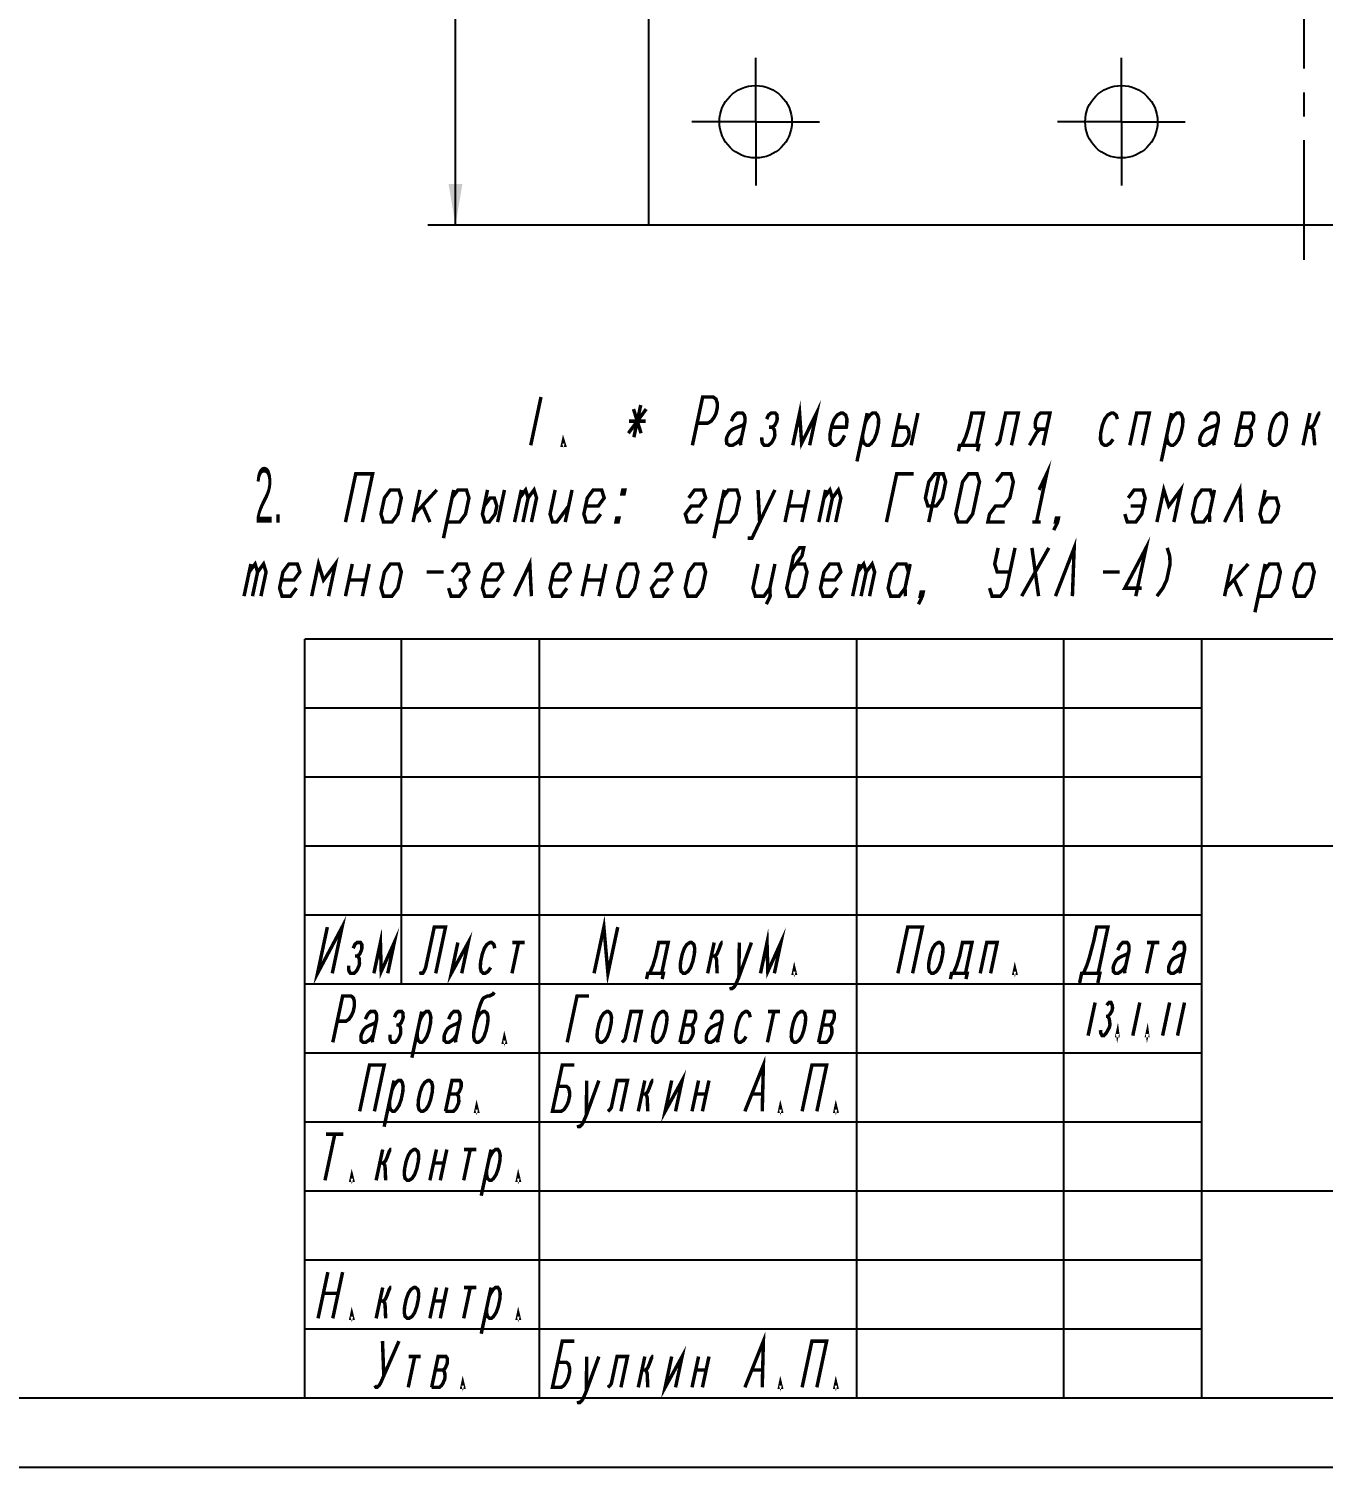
# Model space of a CAD drawing. Header units: millimetres. Extents: x 0 to 420, y 0 to 297.
# Drawn here: x 210 to 303.8, y 0 to 104.2 of the extents above; entities that cross this region are included whole.
import ezdxf

# ---------------------------------------------------------------- set-up
doc = ezdxf.new("R2010")
doc.units = ezdxf.units.MM
doc.header["$LTSCALE"] = 23.1
doc.linetypes.add('CENTER', pattern=[0.6, 0.375, -0.075, 0.075, -0.075])
doc.layers.get('0').update_dxf_attribs({"linetype": 'CONTINUOUS'})
doc.layers.add('ALL_AXIS', color=7, linetype='CONTINUOUS')
doc.layers.add('ALL_DIMENSIONS', color=7, linetype='CONTINUOUS')
doc.styles.get("Standard").update_dxf_attribs({"font": 'txt', "width": 0.7})
doc.dimstyles.new('DIMSTYLE_2', dxfattribs={"dimtxt": 3.5, "dimasz": 3, "dimexe": 0.18, "dimexo": 0.0625, "dimgap": 0.09, "dimtad": 1, "dimdec": 5, "dimlfac": 2, "dimdsep": 46, "dimtxsty": 'STANDARD', "dimblk": '_FILLED', "dimblk1": '_FILLED', "dimblk2": '_FILLED', "dimcen": 0.09, "dimadec": 0, "dimazin": 0, "dimtp": 0.5, "dimtm": 0.5, "dimtfac": 1, "dimtdec": 5, "dimtofl": 0, "dimtmove": 0, "dimatfit": 3, "dimldrblk": '_FILLED', "dimfxl": 1, "dimtolj": 1, "dimarcsym": 0})

# ---------------------------------------------------------------- blocks, each defined once
blk = doc.blocks.new('_FILLED')
at = {"color": 0, "linetype": 'ByBlock'}
blk.add_solid([(0, 0), (-1, 0.167), (-1, -0.167)], dxfattribs=at)
blk = doc.blocks.new('*D4')
at = {"layer": 'ALL_DIMENSIONS', "color": 2, "linetype": 'Continuous'}
for p, q in [((254.92, 244.99), (238.92, 244.99)), ((240.92, 244.99), (240.92, 167.49)), ((240.92, 89.99), (240.92, 167.49)), ((254.92, 89.99), (238.92, 89.99))]:
    blk.add_line(p, q, dxfattribs=at)
at = {"layer": 'ALL_DIMENSIONS', "color": 2, "linetype": 'Continuous', "xscale": 3, "yscale": 3, "zscale": 3}
for p, rotation in [((240.92, 244.99), 90), ((240.92, 89.99), 270)]:
    blk.add_blockref('_FILLED', p, dxfattribs=dict(at, rotation=rotation))

msp = doc.modelspace()

# ---------------------------------------------------------------- linework, layer by layer
at = {"color": 7, "linetype": 'Continuous'}
for p, q in [((254.9230231, 89.9925631), (254.9230231, 131.2425631)), ((349.9230231, 89.9925631), (254.9230231, 89.9925631)), ((415, 60), (230, 60)), ((230, 5), (230, 60)), ((237, 35), (237, 60)), ((247, 5), (247, 60)), ((270, 5), (270, 60)), ((285, 5), (285, 60)), ((295, 5), (295, 60)), ((295, 55), (230, 55)), ((295, 50), (230, 50)), ((415, 45), (230, 45)), ((295, 40), (230, 40)), ((295, 35), (230, 35)), ((295, 30), (230, 30)), ((295, 25), (230, 25)), ((415, 20), (230, 20)), ((295, 15), (230, 15)), ((295, 10), (230, 10)), ((415, 5), (20, 5)), ((415, 5), (230, 5)), ((0, 0), (420, 0))]:
    msp.add_line(p, q, dxfattribs=at)
at = {"color": 2, "linetype": 'Continuous', "const_width": 0.25}
for points in [[(247.1172693, 77.5482495), (246.3733228, 74.0482516)], [(258.4283789, 75.6524176), (259.1939868, 75.6524176), (259.4546667, 75.7982538), (259.6697937, 76.0899197), (259.8083496, 76.3815857), (259.9013525, 76.8190878), (259.886792, 77.1107538), (259.7956604, 77.4024197), (259.5969653, 77.5482495), (258.8313318, 77.5482495), (258.0873853, 74.0482516)], [(265.3608398, 74.0482516), (265.8567957, 76.3815857), (266.0043237, 74.1940878), (267.0818042, 76.3815857), (266.5858228, 74.0482516)], [(253.4499536, 74.9232495), (254.7406641, 76.6732516)], [(253.8219141, 76.6732516), (254.3687036, 74.9232495)], [(254.3432739, 76.9649176), (253.8473181, 74.6315836)], [(260.9093628, 75.7982538), (261.0479187, 76.0899197), (261.1554822, 76.2357495), (261.3396167, 76.3815857), (261.7224207, 76.3815857), (261.8445447, 76.2357495), (261.8901233, 76.0899197), (261.9046838, 75.7982538), (261.5636902, 74.1940878), (261.6092688, 74.0482516)], [(263.4669177, 75.9440836), (263.6054736, 76.2357495), (263.7896082, 76.3815857), (264.0958667, 76.3815857), (264.2179907, 76.2357495), (264.2325513, 75.9440836), (264.2015588, 75.7982538), (264.0630029, 75.5065878), (263.8788684, 75.3607516), (263.6491809, 75.3607516)], [(269.1142566, 74.7774197), (268.9757007, 74.4857538), (268.7605737, 74.1940878), (268.4998938, 74.0482516), (268.3467773, 74.0482516), (268.1480823, 74.1940878), (268.0569507, 74.4857538), (268.0733826, 74.9232495), (268.1973779, 75.5065878), (268.3669263, 75.9440836), (268.5820532, 76.2357495), (268.8427332, 76.3815857), (268.9958496, 76.3815857), (269.1945447, 76.2357495), (269.2856763, 75.9440836), (269.2692444, 75.5065878), (269.238252, 75.3607516), (268.1663599, 75.3607516)], [(270.7568042, 76.3815857), (270.0128577, 72.8815878)], [(270.6018164, 75.6524176), (270.7403723, 75.9440836), (270.9554736, 76.2357495), (271.1396082, 76.3815857), (271.3692957, 76.3815857), (271.4914197, 76.2357495), (271.5825513, 75.9440836), (271.5661194, 75.5065878), (271.442124, 74.9232495), (271.2725757, 74.4857538), (271.0574487, 74.1940878), (270.8733398, 74.0482516), (270.7201978, 74.0482516), (270.5215027, 74.1940878), (270.4303967, 74.4857538), (270.4158105, 74.7774197)], [(273.1302246, 76.3815857), (272.6342688, 74.0482516), (273.3233313, 74.0482516), (273.5074402, 74.1940878), (273.6150037, 74.3399176), (273.7535596, 74.6315836), (273.7845776, 74.7774197), (273.7699915, 75.0690857), (273.7244385, 75.2149155), (273.6023145, 75.3607516), (272.913252, 75.3607516)], [(274.4318042, 76.3815857), (273.9358228, 74.0482516)], [(277.6108228, 74.0482516), (277.8879346, 74.6315836), (278.1194934, 75.3607516), (278.3364917, 76.3815857), (279.1786707, 76.3815857), (278.6827148, 74.0482516)], [(280.0608398, 74.0482516), (280.2449487, 74.1940878), (280.3525122, 74.3399176), (280.3835046, 74.4857538), (280.7864832, 76.3815857), (281.7052332, 76.3815857), (281.2092773, 74.0482516)], [(283.5061523, 74.0482516), (284.0021082, 76.3815857), (283.3130457, 76.3815857), (283.1289111, 76.2357495), (282.9903552, 75.9440836), (282.9283704, 75.6524176), (282.9429309, 75.3607516), (283.0650549, 75.2149155), (283.7541174, 75.2149155)], [(288.8856848, 75.9440836), (288.7945532, 76.2357495), (288.5958582, 76.3815857), (288.4427417, 76.3815857), (288.1820361, 76.2357495), (287.9669348, 75.9440836), (287.7973608, 75.5065878), (287.6733911, 74.9232495), (287.6569592, 74.4857538), (287.7480652, 74.1940878), (287.9467603, 74.0482516), (288.0999023, 74.0482516), (288.3605823, 74.1940878), (288.5757092, 74.4857538)], [(289.7842603, 74.0482516), (290.2802417, 76.3815857), (291.1989917, 76.3815857), (290.7030103, 74.0482516)], [(292.8068042, 76.3815857), (292.0628577, 72.8815878)], [(292.6518164, 75.6524176), (292.7903723, 75.9440836), (293.0054736, 76.2357495), (293.1896082, 76.3815857), (293.4192957, 76.3815857), (293.5414197, 76.2357495), (293.6325513, 75.9440836), (293.6161194, 75.5065878), (293.492124, 74.9232495), (293.3225757, 74.4857538), (293.1074487, 74.1940878), (292.9233398, 74.0482516), (292.7701978, 74.0482516), (292.5715027, 74.1940878), (292.4803967, 74.4857538), (292.4658105, 74.7774197)], [(295.2093713, 75.7982538), (295.3479272, 76.0899197), (295.4554907, 76.2357495), (295.6395996, 76.3815857), (296.0224292, 76.3815857), (296.1445532, 76.2357495), (296.1901062, 76.0899197), (296.2046667, 75.7982538), (295.8636987, 74.1940878), (295.9092773, 74.0482516)], [(297.4405188, 74.0482516), (297.9364746, 76.3815857), (298.6255371, 76.3815857), (298.7476611, 76.2357495), (298.7622473, 75.9440836), (298.7312292, 75.7982538), (298.5926733, 75.5065878), (298.4085645, 75.3607516), (297.719502, 75.3607516)], [(300.0473694, 75.5065878), (300.2169177, 75.9440836), (300.4320447, 76.2357495), (300.6927246, 76.3815857), (300.8458667, 76.3815857), (301.0445361, 76.2357495), (301.1356677, 75.9440836), (301.1192358, 75.5065878), (300.9952661, 74.9232495), (300.8256921, 74.4857538), (300.6105652, 74.1940878), (300.3498853, 74.0482516), (300.1967688, 74.0482516), (299.9980737, 74.1940878), (299.9069421, 74.4857538), (299.923374, 74.9232495), (300.0473694, 75.5065878)], [(302.8364832, 76.3815857), (302.3405273, 74.0482516)], [(302.6194849, 75.3607516), (302.9257434, 75.3607516), (303.1098779, 75.5065878), (303.2484338, 75.7982538), (303.4179822, 76.2357495), (303.5255457, 76.3815857), (303.6021167, 76.3815857)], [(253.4827917, 75.7982538), (254.7078003, 75.7982538)], [(261.8736914, 75.6524176), (261.7661279, 75.5065878), (261.3523059, 75.3607516), (261.0150549, 75.2149155), (260.830946, 75.0690857), (260.7233826, 74.9232495), (260.5848267, 74.6315836), (260.5538342, 74.4857538), (260.5683948, 74.1940878), (260.7670898, 74.0482516), (260.9967773, 74.0482516), (261.2574573, 74.1940878), (261.4415662, 74.3399176), (261.6566931, 74.6315836)], [(263.1113892, 74.6315836), (263.1259497, 74.3399176), (263.1715027, 74.1940878), (263.2936523, 74.0482516), (263.5998853, 74.0482516), (263.7840198, 74.1940878), (263.8915833, 74.3399176), (264.0301392, 74.6315836), (264.0611316, 74.7774197), (264.046571, 75.0690857), (264.0009924, 75.2149155), (263.8788684, 75.3607516)], [(282.5108313, 74.0482516), (283.0030701, 74.9232495), (283.1106335, 75.0690857), (283.2947424, 75.2149155)], [(296.1736743, 75.6524176), (296.0661108, 75.5065878), (295.6523145, 75.3607516), (295.3150635, 75.2149155), (295.130929, 75.0690857), (295.0233911, 74.9232495), (294.8848096, 74.6315836), (294.8538171, 74.4857538), (294.8683777, 74.1940878), (295.0670728, 74.0482516), (295.2967603, 74.0482516), (295.5574402, 74.1940878), (295.7415747, 74.3399176), (295.9567017, 74.6315836)], [(297.4405188, 74.0482516), (298.1295813, 74.0482516), (298.3136902, 74.1940878), (298.4212537, 74.3399176), (298.5598096, 74.6315836), (298.5908276, 74.7774197), (298.5762415, 75.0690857), (298.5306885, 75.2149155), (298.4085645, 75.3607516)], [(302.9257434, 75.3607516), (303.0478674, 75.2149155), (303.093446, 75.0690857), (303.1827063, 74.0482516)], [(248.8233398, 74.0482516), (248.6701978, 74.0482516), (248.7322083, 74.3399176), (248.8233398, 74.0482516)], [(277.3647034, 73.6107495), (277.4577063, 74.0482516), (278.8358313, 74.0482516), (278.7428284, 73.6107495)], [(283.2099542, 70.8167962), (283.764165, 71.9834729), (283.0202313, 68.4834622)], [(232.9483435, 68.4834622), (233.6923156, 71.9834729), (234.9173242, 71.9834729), (234.173352, 68.4834622)], [(272.1483477, 68.4834622), (272.8923199, 71.9834729), (274.11729, 71.9834729)], [(275.6485699, 71.9834729), (275.2183288, 71.4001346), (274.9703509, 70.2334579), (275.1525756, 69.6501388), (275.7650799, 69.6501388), (276.195321, 70.2334579), (276.4432989, 71.4001346), (276.2610742, 71.9834729), (275.6485699, 71.9834729)], [(275.9548028, 71.9834729), (275.2108691, 68.4834622)], [(277.3546148, 68.4834622), (277.1723516, 69.0668005), (277.6683074, 71.4001346), (278.0985485, 71.9834729), (278.7110528, 71.9834729), (278.893316, 71.4001346), (278.3973602, 69.0668005), (277.9671191, 68.4834622), (277.3546148, 68.4834622)], [(280.1183245, 71.4001346), (280.5485656, 71.9834729), (281.1610699, 71.9834729), (281.3433331, 71.4001346), (281.0953167, 70.2334579), (280.6650756, 69.6501388), (280.0526098, 69.6501388), (279.6223687, 69.0668005), (279.4983605, 68.4834622), (280.7233691, 68.4834622)], [(235.5223687, 69.0668005), (235.7045935, 68.4834622), (236.3170977, 68.4834622), (236.7473388, 69.0668005), (236.9953167, 70.2334579), (236.813092, 70.8167962), (236.2005877, 70.8167962), (235.7703466, 70.2334579), (235.5223687, 69.0668005)], [(238.3443334, 70.8167962), (237.8483776, 68.4834622)], [(237.9723474, 69.0668005), (239.569342, 70.8167962)], [(240.0503784, 67.3168048), (240.7943121, 70.8167962)], [(240.2983563, 68.4834622), (241.2170935, 68.4834622), (241.6473345, 69.0668005), (241.8953509, 70.2334579), (241.7130877, 70.8167962), (241.1005834, 70.8167962), (240.6703424, 70.2334579)], [(243.2443292, 70.8167962), (242.8723431, 69.0668005), (243.0546063, 68.4834622), (243.3608776, 68.4834622), (243.7911187, 69.0668005), (243.9150885, 69.6501388), (243.7328253, 70.2334579), (243.4265924, 70.2334579), (242.9963513, 69.6501388)], [(244.4693377, 70.8167962), (243.9733435, 68.4834622)], [(245.198352, 68.4834622), (245.6943078, 70.8167962)], [(245.5703381, 70.2334579), (246.0005792, 70.8167962), (246.1828424, 70.2334579), (245.8108563, 68.4834622)], [(246.1828424, 70.2334579), (246.6130834, 70.8167962), (246.7953466, 70.2334579), (246.4233605, 68.4834622)], [(248.1443249, 70.8167962), (247.7723388, 69.0668005), (247.954602, 68.4834622), (248.2608734, 68.4834622), (249.1213555, 69.6501388)], [(249.3693334, 70.8167962), (248.8733776, 68.4834622)], [(250.3463256, 69.6501388), (251.2651013, 69.6501388), (251.6953424, 70.2334579), (251.5130792, 70.8167962), (250.9005749, 70.8167962), (250.4703338, 70.2334579), (250.2223559, 69.0668005), (250.4046191, 68.4834622), (251.0171234, 68.4834622), (251.4473645, 69.0668005)], [(253.1354522, 70.5251367), (252.9823358, 70.5251367), (253.0443206, 70.8167962), (253.1974371, 70.8167962), (253.1354522, 70.5251367)], [(257.8203466, 70.2334579), (258.2505877, 70.8167962), (258.863092, 70.8167962), (259.0453167, 70.2334579), (258.6150756, 69.6501388), (258.0026098, 69.6501388), (257.5723687, 69.0668005), (257.7545935, 68.4834622), (258.3670977, 68.4834622), (258.7973388, 69.0668005)], [(259.6503613, 67.3168048), (260.3943334, 70.8167962)], [(259.8983776, 68.4834622), (260.8171148, 68.4834622), (261.2473559, 69.0668005), (261.4953338, 70.2334579), (261.3130706, 70.8167962), (260.7005664, 70.8167962), (260.2703253, 70.2334579)], [(262.1003784, 67.3168048), (262.4066113, 67.3168048), (264.0693206, 70.8167962)], [(262.8443121, 70.8167962), (262.9608605, 68.4834622)], [(264.7983734, 68.4834622), (265.2943292, 70.8167962)], [(266.5193377, 70.8167962), (266.0233435, 68.4834622)], [(267.248352, 68.4834622), (267.7443078, 70.8167962)], [(267.6203381, 70.2334579), (268.0505792, 70.8167962), (268.2328424, 70.2334579), (267.8608563, 68.4834622)], [(268.2328424, 70.2334579), (268.6630834, 70.8167962), (268.8453466, 70.2334579), (268.4733605, 68.4834622)], [(289.4223602, 69.0668005), (289.6046234, 68.4834622), (290.2171276, 68.4834622), (290.6473687, 69.0668005), (290.8953466, 70.2334579), (290.7130834, 70.8167962), (290.1005792, 70.8167962), (289.6703381, 70.2334579)], [(291.7483691, 68.4834622), (292.2443249, 70.8167962), (292.6088513, 69.6501388), (293.4693334, 70.8167962), (292.9733776, 68.4834622)], [(295.7953424, 70.2334579), (295.6130792, 70.8167962), (295.0005749, 70.8167962), (294.5703338, 70.2334579), (294.3223559, 69.0668005), (294.5046191, 68.4834622), (295.1171234, 68.4834622), (295.5473645, 69.0668005)], [(295.9193121, 70.8167962), (295.5473645, 69.0668005), (295.5764727, 68.4834622)], [(296.6483648, 68.4834622), (297.7568249, 70.8167962), (297.8733734, 68.4834622)], [(299.5943377, 70.8167962), (299.2223516, 69.0668005), (299.4046148, 68.4834622), (300.0171191, 68.4834622), (300.4473602, 69.0668005), (300.5713299, 69.6501388), (300.3890667, 70.2334579), (299.7766009, 70.2334579), (299.3463598, 69.6501388)], [(238.5557049, 69.6501388), (239.0733477, 68.4834622)], [(252.7014813, 68.4834622), (252.5483648, 68.4834622), (252.6103497, 68.775141), (252.7634661, 68.775141), (252.7014813, 68.4834622)], [(265.0463513, 69.6501388), (266.2713598, 69.6501388)], [(284.5514727, 68.4834622), (284.3983563, 68.4834622), (284.4603411, 68.775141), (284.613496, 68.775141), (284.5514727, 68.4834622), (284.2743865, 67.9001239)], [(289.8526013, 69.6501388), (290.7713385, 69.6501388)], [(282.7139984, 68.4834622), (283.3265026, 68.4834622)], [(265.170321, 64.8661725), (266.0308032, 66.0328491), (266.1548114, 66.6161874), (265.84854, 66.6161874), (265.4182989, 66.0328491), (264.9223431, 63.699515), (265.1046063, 63.1161767), (265.7171105, 63.1161767), (266.1473516, 63.699515), (266.3953295, 64.8661725), (266.2130664, 65.4495108), (265.6005621, 65.4495108)], [(279.6223687, 63.699515), (279.8045935, 63.1161767), (280.4170977, 63.1161767), (280.8473388, 63.699515), (281.4673028, 66.6161874)], [(280.2422943, 66.6161874), (279.9943164, 65.4495108), (280.1765795, 64.8661725), (281.0953167, 64.8661725)], [(281.9483776, 63.1161767), (283.9173199, 66.6161874)], [(282.6923114, 66.6161874), (283.1733477, 63.1161767)], [(284.3983563, 63.1161767), (285.7547943, 66.6161874), (285.6233648, 63.1161767)], [(290.2171276, 63.1161767), (290.9610614, 66.6161874), (289.4223602, 63.699515), (290.6473687, 63.699515)], [(292.4923028, 66.6161874), (292.674566, 66.0328491), (292.7037127, 65.4495108), (292.4557348, 64.2828534), (292.1786102, 63.699515), (291.7483691, 63.1161767)], [(225.9703167, 64.8661725), (226.4005578, 65.4495108), (226.582821, 64.8661725), (226.2108734, 63.1161767)], [(226.582821, 64.8661725), (227.0130621, 65.4495108), (227.1953253, 64.8661725), (226.8233776, 63.1161767)], [(230.4983648, 63.1161767), (230.9943206, 65.4495108), (231.358847, 64.2828534), (232.2193292, 65.4495108), (231.7233734, 63.1161767)], [(245.198352, 63.1161767), (246.3068121, 65.4495108), (246.4233605, 63.1161767)], [(270.0703167, 64.8661725), (270.5005578, 65.4495108), (270.682821, 64.8661725), (270.3108734, 63.1161767)], [(270.682821, 64.8661725), (271.1130621, 65.4495108), (271.2953253, 64.8661725), (270.9233776, 63.1161767)], [(225.5983691, 63.1161767), (226.0943249, 65.4495108)], [(228.2963256, 64.2828534), (229.2151013, 64.2828534), (229.6453424, 64.8661725), (229.4630792, 65.4495108), (228.8505749, 65.4495108), (228.4203338, 64.8661725), (228.1723559, 63.699515), (228.3546191, 63.1161767), (228.9671234, 63.1161767), (229.3973645, 63.699515)], [(232.9483435, 63.1161767), (233.4443377, 65.4495108)], [(234.6693078, 65.4495108), (234.173352, 63.1161767)], [(235.5223687, 63.699515), (235.7045935, 63.1161767), (236.3170977, 63.1161767), (236.7473388, 63.699515), (236.9953167, 64.8661725), (236.813092, 65.4495108), (236.2005877, 65.4495108), (235.7703466, 64.8661725), (235.5223687, 63.699515)], [(238.8328295, 64.8661725), (240.0578381, 64.8661725)], [(240.4223645, 63.699515), (240.6046276, 63.1161767), (241.2170935, 63.1161767), (241.6473345, 63.699515), (241.4651098, 64.2828534), (241.8953509, 64.8661725), (241.7130877, 65.4495108), (241.1005834, 65.4495108), (240.6703424, 64.8661725)], [(242.9963513, 64.2828534), (243.9150885, 64.2828534), (244.3453295, 64.8661725), (244.1630664, 65.4495108), (243.5505621, 65.4495108), (243.120321, 64.8661725), (242.8723431, 63.699515), (243.0546063, 63.1161767), (243.6671105, 63.1161767), (244.0973516, 63.699515)], [(247.896347, 64.2828534), (248.8150842, 64.2828534), (249.2453253, 64.8661725), (249.0630621, 65.4495108), (248.4505578, 65.4495108), (248.0203167, 64.8661725), (247.7723388, 63.699515), (247.954602, 63.1161767), (248.5671063, 63.1161767), (248.9973474, 63.699515)], [(250.0983477, 63.1161767), (250.594342, 65.4495108)], [(251.8193121, 65.4495108), (251.3233563, 63.1161767)], [(252.6723345, 63.699515), (252.8545977, 63.1161767), (253.467102, 63.1161767), (253.8973431, 63.699515), (254.145321, 64.8661725), (253.9630578, 65.4495108), (253.350592, 65.4495108), (252.9203509, 64.8661725), (252.6723345, 63.699515)], [(255.3703295, 64.8661725), (255.8005706, 65.4495108), (256.4130749, 65.4495108), (256.5953381, 64.8661725), (256.165097, 64.2828534), (255.5525927, 64.2828534), (255.1223516, 63.699515), (255.3046148, 63.1161767), (255.9171191, 63.1161767), (256.3473602, 63.699515)], [(257.5723687, 63.699515), (257.7545935, 63.1161767), (258.3670977, 63.1161767), (258.7973388, 63.699515), (259.0453167, 64.8661725), (258.863092, 65.4495108), (258.2505877, 65.4495108), (257.8203466, 64.8661725), (257.5723687, 63.699515)], [(262.8443121, 65.4495108), (262.4723645, 63.699515), (262.6546276, 63.1161767), (263.2670935, 63.1161767), (263.6973345, 63.699515), (263.7264813, 63.1161767), (263.4493566, 62.5328384)], [(264.0693206, 65.4495108), (263.6973345, 63.699515)], [(267.4963299, 64.2828534), (268.4151055, 64.2828534), (268.8453466, 64.8661725), (268.6630834, 65.4495108), (268.0505792, 65.4495108), (267.6203381, 64.8661725), (267.3723602, 63.699515), (267.5546234, 63.1161767), (268.1671276, 63.1161767), (268.5973687, 63.699515)], [(269.6983691, 63.1161767), (270.1943249, 65.4495108)], [(273.7453424, 64.8661725), (273.5630792, 65.4495108), (272.9505749, 65.4495108), (272.5203338, 64.8661725), (272.2723559, 63.699515), (272.4546191, 63.1161767), (273.0671234, 63.1161767), (273.4973645, 63.699515)], [(273.8693121, 65.4495108), (273.4973645, 63.699515), (273.5264727, 63.1161767)], [(287.8328253, 64.8661725), (289.0578338, 64.8661725)], [(297.1443206, 65.4495108), (296.6483648, 63.1161767)], [(296.7723345, 63.699515), (298.3693292, 65.4495108)], [(298.8503655, 61.9495193), (299.5943377, 65.4495108)], [(299.0983435, 63.1161767), (300.0171191, 63.1161767), (300.4473602, 63.699515), (300.6953381, 64.8661725), (300.5130749, 65.4495108), (299.9005706, 65.4495108), (299.4703295, 64.8661725)], [(301.6723687, 63.699515), (301.8545935, 63.1161767), (302.4670977, 63.1161767), (302.8973388, 63.699515), (303.1453167, 64.8661725), (302.963092, 65.4495108), (302.3505877, 65.4495108), (301.9203466, 64.8661725), (301.6723687, 63.699515)], [(233.1963598, 64.2828534), (234.4213299, 64.2828534)], [(241.1588385, 64.2828534), (241.4651098, 64.2828534)], [(250.3463256, 64.2828534), (251.5713342, 64.2828534)], [(297.3557305, 64.2828534), (297.8733734, 63.1161767)], [(274.7514813, 63.1161767), (274.5983648, 63.1161767), (274.6603497, 63.4078363), (274.8134661, 63.4078363), (274.7514813, 63.1161767), (274.4743566, 62.5328384)], [(231.6367419, 39.1375781), (230.9246851, 35.7875821), (232.7045581, 39.1375781), (231.9925012, 35.7875821)], [(250.9625098, 35.7875821), (251.6745667, 39.1375781), (251.9674951, 35.7875821), (252.679552, 39.1375781)], [(235.0075085, 35.7875821), (235.4822131, 38.0209149), (235.5396606, 35.9271634), (236.4871985, 38.0209149), (236.0124939, 35.7875821)], [(238.3865552, 35.9271634), (238.4196753, 35.7875821), (238.5453113, 35.7875821), (238.6378015, 35.9271634), (238.7599512, 36.2063324), (239.3830042, 39.1375781), (240.199574, 39.1375781), (239.4874915, 35.7875821)], [(241.092843, 38.0209149), (240.6181128, 35.7875821), (241.846582, 38.0209149), (241.3718774, 35.7875821)], [(263.0224878, 35.7875821), (263.497218, 38.0209149), (263.5546655, 35.9271634), (264.5022034, 38.0209149), (264.0274988, 35.7875821)], [(272.9774927, 35.7875821), (273.6895752, 39.1375781), (274.7573657, 39.1375781), (274.0453088, 35.7875821)], [(286.4196973, 35.7875821), (286.6639966, 36.3459137), (286.8454907, 36.9042453), (287.1753076, 38.1604962), (287.3830005, 39.1375781), (288.1995703, 39.1375781), (287.4874878, 35.7875821)], [(233.5088232, 37.6021646), (233.6309729, 37.8813272), (233.7862683, 38.0209149), (234.0375146, 38.0209149), (234.1334656, 37.8813272), (234.1369519, 37.6021646), (234.1072925, 37.4625769), (233.9851428, 37.1834143), (233.8298474, 37.0438266), (233.6414062, 37.0438266)], [(243.7675745, 37.6021646), (243.701283, 37.8813272), (243.5425269, 38.0209149), (243.4168909, 38.0209149), (243.1987903, 37.8813272), (243.0138354, 37.6021646), (242.8620007, 37.1834143), (242.7433374, 36.6250827), (242.7171387, 36.2063324), (242.7834302, 35.9271634), (242.9421863, 35.7875821), (243.0678223, 35.7875821), (243.2859229, 35.9271634), (243.4708777, 36.2063324)], [(245.489718, 38.0209149), (245.0149878, 35.7875821)], [(245.0500305, 38.0209149), (245.9294055, 38.0209149)], [(254.9825024, 35.7875821), (255.1046521, 36.0667447), (255.2268018, 36.3459137), (255.4379553, 37.0438266), (255.6456482, 38.0209149), (256.336582, 38.0209149), (255.8618774, 35.7875821)], [(257.3520007, 37.1834143), (257.5038354, 37.6021646), (257.6887903, 37.8813272), (257.9068909, 38.0209149), (258.0325269, 38.0209149), (258.191283, 37.8813272), (258.2575745, 37.6021646), (258.2313757, 37.1834143), (258.1127124, 36.6250827), (257.9608777, 36.2063324), (257.7759229, 35.9271634), (257.5578223, 35.7875821), (257.4321863, 35.7875821), (257.2734302, 35.9271634), (257.2071387, 36.2063324), (257.2333374, 36.6250827), (257.3520007, 37.1834143)], [(259.6656409, 38.0209149), (259.1909363, 35.7875821)], [(259.4579736, 37.0438266), (259.583584, 37.0438266), (259.70922, 37.0438266), (259.8645154, 37.1834143), (259.986665, 37.4625769), (260.1384741, 37.8813272), (260.2309644, 38.0209149), (260.2937695, 38.0209149)], [(260.8676294, 34.8104938), (260.9007751, 34.6709125), (260.9635803, 34.6709125), (261.1188757, 34.8104938), (261.211366, 34.9500815), (261.4556653, 35.5084131), (262.3665967, 38.0209149)], [(261.4872217, 38.0209149), (261.4556653, 35.5084131)], [(275.3470166, 37.1834143), (275.4988257, 37.6021646), (275.6837805, 37.8813272), (275.9019067, 38.0209149), (276.0275171, 38.0209149), (276.1862988, 37.8813272), (276.2525647, 37.6021646), (276.2263916, 37.1834143), (276.1077026, 36.6250827), (275.9558936, 36.2063324), (275.7709131, 35.9271634), (275.5528125, 35.7875821), (275.4271765, 35.7875821), (275.2684204, 35.9271634), (275.2021289, 36.2063324), (275.2283276, 36.6250827), (275.3470166, 37.1834143)], [(276.997511, 35.7875821), (277.1196606, 36.0667447), (277.2418103, 36.3459137), (277.4529639, 37.0438266), (277.6606567, 38.0209149), (278.3515906, 38.0209149), (277.876886, 35.7875821)], [(278.9446765, 35.7875821), (279.4194067, 38.0209149), (280.1731458, 38.0209149), (279.6984412, 35.7875821)], [(288.9113452, 37.4625769), (289.0334949, 37.7417459), (289.1259851, 37.8813272), (289.2812805, 38.0209149), (289.595332, 38.0209149), (289.691283, 37.8813272), (289.7244287, 37.7417459), (289.727915, 37.4625769), (289.4015332, 35.9271634), (289.434679, 35.7875821)], [(291.479718, 38.0209149), (291.0049878, 35.7875821)], [(291.0400305, 38.0209149), (291.9194055, 38.0209149)], [(292.9313379, 37.4625769), (293.0534875, 37.7417459), (293.1459778, 37.8813272), (293.3012732, 38.0209149), (293.6153247, 38.0209149), (293.7113013, 37.8813272), (293.7444214, 37.7417459), (293.7479077, 37.4625769), (293.4215515, 35.9271634), (293.4546973, 35.7875821)], [(233.1789807, 36.3459137), (233.182467, 36.0667447), (233.2156128, 35.9271634), (233.3115637, 35.7875821), (233.5628101, 35.7875821), (233.7181055, 35.9271634), (233.8105957, 36.0667447), (233.9327454, 36.3459137), (233.9624048, 36.485495), (233.9589441, 36.764664), (233.9257983, 36.9042453), (233.8298474, 37.0438266)], [(259.70922, 37.0438266), (259.8051709, 36.9042453), (259.8383167, 36.764664), (259.8818701, 35.7875821)], [(265.5350024, 35.7875821), (265.4093665, 35.7875821), (265.4687109, 36.0667447), (265.5350024, 35.7875821)], [(281.5199963, 35.7875821), (281.394386, 35.7875821), (281.4537048, 36.0667447), (281.5199963, 35.7875821)], [(289.69823, 37.3229956), (289.6057654, 37.1834143), (289.2620288, 37.0438266), (288.9810974, 36.9042453), (288.825802, 36.764664), (288.7333374, 36.6250827), (288.6111877, 36.3459137), (288.5815027, 36.2063324), (288.584989, 35.9271634), (288.7437451, 35.7875821), (288.9321863, 35.7875821), (289.1502869, 35.9271634), (289.3055823, 36.0667447), (289.4905627, 36.3459137)], [(293.7182483, 37.3229956), (293.6257581, 37.1834143), (293.2820215, 37.0438266), (293.0011157, 36.9042453), (292.8458203, 36.764664), (292.7533301, 36.6250827), (292.6311804, 36.3459137), (292.6014954, 36.2063324), (292.6049817, 35.9271634), (292.7637378, 35.7875821), (292.952179, 35.7875821), (293.1703052, 35.9271634), (293.3256006, 36.0667447), (293.5105554, 36.3459137)], [(254.7678625, 35.3688318), (254.8568665, 35.7875821), (255.9874878, 35.7875821), (255.8984839, 35.3688318)], [(276.7828711, 35.3688318), (276.871875, 35.7875821), (278.0024963, 35.7875821), (277.9134924, 35.3688318)], [(286.1457129, 35.0896628), (286.2940613, 35.7875821), (287.6131238, 35.7875821), (287.4647754, 35.0896628)], [(242.3770166, 32.1834109), (242.5288257, 32.6021613), (242.7137805, 32.8813303), (242.9319067, 33.0209116), (243.0575171, 33.0209116), (243.2162988, 32.8813303), (243.2825647, 32.6021613), (243.2563916, 32.1834109), (243.1377026, 31.6250793), (242.9858936, 31.206329), (242.8009131, 30.92716), (242.5828125, 30.7875787), (242.4571765, 30.7875787), (242.2984204, 30.92716), (242.2321289, 31.206329), (242.2583276, 31.6250793), (242.3770166, 32.1834109), (242.5550244, 33.0209116), (242.7365186, 33.5792432), (242.8586682, 33.8584122), (242.9511328, 33.9979935), (243.2320642, 34.1375812), (243.3577002, 34.1375812), (243.638606, 34.2771625), (243.7310962, 34.4167438)], [(232.3566687, 32.3229987), (232.9847974, 32.3229987), (233.2028979, 32.46258), (233.3878784, 32.741749), (233.5100281, 33.0209116), (233.599032, 33.4396619), (233.5955457, 33.7188309), (233.5292798, 33.9979935), (233.370498, 34.1375812), (232.7423694, 34.1375812), (232.0303125, 30.7875787)], [(249.0153186, 30.7875787), (249.7273755, 34.1375812), (250.6067505, 34.1375812)], [(287.2701306, 33.6731882), (286.7599988, 31.2731909)], [(288.1051318, 33.4731921), (288.282627, 33.6731882), (288.4176453, 33.6731882), (288.5101355, 33.4731921), (288.5351038, 33.2731897), (288.4926013, 33.0731937), (288.3826025, 32.8731912), (288.2050818, 32.6731888), (288.297572, 32.4731927), (288.3225659, 32.2731903), (288.3475342, 32.0731943), (288.3050317, 31.8731918), (288.195033, 31.6731894), (288.0850085, 31.4731934), (287.9074878, 31.2731909), (287.7724951, 31.2731909), (287.6800049, 31.4731934), (287.655011, 31.6731894)], [(290.5101343, 33.6731882), (290.0000024, 31.2731909)], [(292.6701453, 33.6731882), (292.1599878, 31.2731909)], [(293.7501379, 33.6731882), (293.2400061, 31.2731909)], [(235.1832349, 32.3229987), (235.0907446, 32.1834109), (234.7470337, 32.0438297), (234.4661023, 31.9042484), (234.3108069, 31.7646606), (234.2183167, 31.6250793), (234.096167, 31.3459103), (234.0665076, 31.206329), (234.0699939, 30.92716), (234.22875, 30.7875787), (234.4171912, 30.7875787), (234.6352917, 30.92716), (234.7905872, 31.0667477), (234.975542, 31.3459103)], [(234.3963501, 32.46258), (234.5184998, 32.741749), (234.61099, 32.8813303), (234.7662598, 33.0209116), (235.0803369, 33.0209116), (235.1762878, 32.8813303), (235.2094336, 32.741749), (235.2129199, 32.46258), (234.8865381, 30.92716), (234.9196838, 30.7875787)], [(236.4988367, 32.6021613), (236.6209863, 32.8813303), (236.7762817, 33.0209116), (237.0275281, 33.0209116), (237.123479, 32.8813303), (237.1269397, 32.6021613), (237.0972803, 32.46258), (236.9751306, 32.1834109), (236.8198352, 32.0438297), (236.631394, 32.0438297)], [(238.4722009, 33.0209116), (237.760144, 29.6709155)], [(238.3238525, 32.3229987), (238.4460022, 32.6021613), (238.6309827, 32.8813303), (238.7862781, 33.0209116), (238.9747192, 33.0209116), (239.0706702, 32.8813303), (239.1369617, 32.6021613), (239.1107629, 32.1834109), (238.992074, 31.6250793), (238.8402649, 31.206329), (238.6552844, 30.92716), (238.499989, 30.7875787), (238.3743787, 30.7875787), (238.2155969, 30.92716), (238.1493311, 31.206329), (238.1458447, 31.485498)], [(241.2132495, 32.3229987), (241.1207593, 32.1834109), (240.7770227, 32.0438297), (240.4961169, 31.9042484), (240.3408215, 31.7646606), (240.2483313, 31.6250793), (240.1261816, 31.3459103), (240.0964966, 31.206329), (240.0999829, 30.92716), (240.258739, 30.7875787), (240.4471802, 30.7875787), (240.6653064, 30.92716), (240.8205762, 31.0667477), (241.0055566, 31.3459103)], [(240.4263391, 32.46258), (240.5484888, 32.741749), (240.640979, 32.8813303), (240.7962744, 33.0209116), (241.1103259, 33.0209116), (241.2063025, 32.8813303), (241.2394226, 32.741749), (241.2429089, 32.46258), (240.9165527, 30.92716), (240.9496985, 30.7875787)], [(251.3220117, 32.1834109), (251.4738208, 32.6021613), (251.6588013, 32.8813303), (251.8769019, 33.0209116), (252.0025122, 33.0209116), (252.1612939, 32.8813303), (252.2275854, 32.6021613), (252.2013867, 32.1834109), (252.0826978, 31.6250793), (251.9308887, 31.206329), (251.7459082, 30.92716), (251.5278076, 30.7875787), (251.4021973, 30.7875787), (251.2434155, 30.92716), (251.177124, 31.206329), (251.2033228, 31.6250793), (251.3220117, 32.1834109)], [(252.9725061, 30.7875787), (253.1278015, 30.92716), (253.2202661, 31.0667477), (253.2499512, 31.206329), (253.6356519, 33.0209116), (254.3893909, 33.0209116), (253.9146863, 30.7875787)], [(255.3420044, 32.1834109), (255.4938391, 32.6021613), (255.6787939, 32.8813303), (255.8968945, 33.0209116), (256.0225305, 33.0209116), (256.1812866, 32.8813303), (256.2475781, 32.6021613), (256.2213794, 32.1834109), (256.1027161, 31.6250793), (255.9508813, 31.206329), (255.7659265, 30.92716), (255.5478003, 30.7875787), (255.4221899, 30.7875787), (255.2634082, 30.92716), (255.1971423, 31.206329), (255.2233411, 31.6250793), (255.3420044, 32.1834109)], [(257.1809399, 30.7875787), (257.6556445, 33.0209116), (258.220968, 33.0209116), (258.3169189, 32.8813303), (258.3203796, 32.6021613), (258.2907202, 32.46258), (258.1685706, 32.1834109), (258.0132751, 32.0438297), (257.4479517, 32.0438297)], [(260.2082263, 32.3229987), (260.1157617, 32.1834109), (259.7720251, 32.0438297), (259.4910938, 31.9042484), (259.3357983, 31.7646606), (259.2433337, 31.6250793), (259.1211841, 31.3459103), (259.091499, 31.206329), (259.0949854, 30.92716), (259.2537415, 30.7875787), (259.4421826, 30.7875787), (259.6602832, 30.92716), (259.8155786, 31.0667477), (260.0005591, 31.3459103)], [(259.4213416, 32.46258), (259.5434912, 32.741749), (259.6359814, 32.8813303), (259.7912769, 33.0209116), (260.1053284, 33.0209116), (260.2012793, 32.8813303), (260.234425, 32.741749), (260.2379114, 32.46258), (259.9115552, 30.92716), (259.9446753, 30.7875787)], [(262.2775671, 32.6021613), (262.2113013, 32.8813303), (262.0525195, 33.0209116), (261.9269092, 33.0209116), (261.708783, 32.8813303), (261.5238281, 32.6021613), (261.3719934, 32.1834109), (261.2533301, 31.6250793), (261.2271313, 31.206329), (261.2934229, 30.92716), (261.452179, 30.7875787), (261.5778149, 30.7875787), (261.7959155, 30.92716), (261.9808704, 31.206329)], [(263.9997107, 33.0209116), (263.5250061, 30.7875787)], [(263.5600232, 33.0209116), (264.4393982, 33.0209116)], [(265.3920117, 32.1834109), (265.5438208, 32.6021613), (265.7288013, 32.8813303), (265.9469019, 33.0209116), (266.0725122, 33.0209116), (266.2312939, 32.8813303), (266.2975854, 32.6021613), (266.2713867, 32.1834109), (266.1526978, 31.6250793), (266.0008887, 31.206329), (265.8159082, 30.92716), (265.5978076, 30.7875787), (265.4721973, 30.7875787), (265.3134155, 30.92716), (265.247124, 31.206329), (265.2733228, 31.6250793), (265.3920117, 32.1834109)], [(267.2309473, 30.7875787), (267.7056519, 33.0209116), (268.2709497, 33.0209116), (268.3669263, 32.8813303), (268.370387, 32.6021613), (268.3407275, 32.46258), (268.2185779, 32.1834109), (268.0632825, 32.0438297), (267.497959, 32.0438297)], [(288.0700891, 32.6731888), (288.2050818, 32.6731888)], [(236.1689941, 31.3459103), (236.1724548, 31.0667477), (236.2056006, 30.92716), (236.3015515, 30.7875787), (236.5528235, 30.7875787), (236.7081189, 30.92716), (236.8005835, 31.0667477), (236.9227332, 31.3459103), (236.9524182, 31.485498), (236.9489319, 31.7646606), (236.9157861, 31.9042484), (236.8198352, 32.0438297)], [(244.5300037, 30.7875787), (244.4043677, 30.7875787), (244.4637122, 31.0667477), (244.5300037, 30.7875787)], [(257.1809399, 30.7875787), (257.7462378, 30.7875787), (257.9015332, 30.92716), (257.9940234, 31.0667477), (258.1161731, 31.3459103), (258.1458582, 31.485498), (258.1423718, 31.7646606), (258.1092261, 31.9042484), (258.0132751, 32.0438297)], [(267.2309473, 30.7875787), (267.7962451, 30.7875787), (267.9515405, 30.92716), (268.0440308, 31.0667477), (268.1661804, 31.3459103), (268.1958398, 31.485498), (268.1923792, 31.7646606), (268.1592334, 31.9042484), (268.0632825, 32.0438297)], [(288.9200098, 31.2731909), (288.8524878, 31.2731909), (288.8950159, 31.4731934), (288.9200098, 31.2731909)], [(291.0799951, 31.2731909), (291.0124988, 31.2731909), (291.0550012, 31.4731934), (291.0799951, 31.2731909)], [(233.9775037, 25.7875818), (234.6895605, 29.1375778), (235.7573767, 29.1375778), (235.0453198, 25.7875818)], [(248.3332031, 27.6021643), (248.9613318, 27.6021643), (249.1200879, 27.4625766), (249.1863794, 27.183414), (249.1898657, 26.904245), (249.1008362, 26.4854947), (248.9786865, 26.2063321), (248.7937317, 25.9271631), (248.5756311, 25.7875818), (247.9475024, 25.7875818), (248.6595593, 29.1375778), (249.5389343, 29.1375778)], [(261.8918665, 25.7875818), (263.232052, 29.1375778), (263.1481238, 25.7875818)], [(266.0374951, 25.7875818), (266.749552, 29.1375778), (267.8173682, 29.1375778), (267.1053113, 25.7875818)], [(236.4622046, 28.0209146), (235.7501477, 24.6709122)], [(236.3138562, 27.3229953), (236.4360059, 27.6021643), (236.6209863, 27.8813269), (236.7762817, 28.0209146), (236.9646973, 28.0209146), (237.0606738, 27.8813269), (237.1269397, 27.6021643), (237.1007666, 27.183414), (236.9820776, 26.6250824), (236.8302686, 26.2063321), (236.6452881, 25.9271631), (236.4899927, 25.7875818), (236.3643823, 25.7875818), (236.2056006, 25.9271631), (236.1393091, 26.2063321), (236.1358484, 26.4854947)], [(238.3569983, 27.183414), (238.508833, 27.6021643), (238.6937878, 27.8813269), (238.9118884, 28.0209146), (239.0375244, 28.0209146), (239.1962805, 27.8813269), (239.262572, 27.6021643), (239.2363733, 27.183414), (239.11771, 26.6250824), (238.9658752, 26.2063321), (238.7809204, 25.9271631), (238.5628198, 25.7875818), (238.4371838, 25.7875818), (238.2784277, 25.9271631), (238.2121362, 26.2063321), (238.238335, 26.6250824), (238.3569983, 27.183414)], [(240.1959338, 25.7875818), (240.6706384, 28.0209146), (241.2359619, 28.0209146), (241.3319128, 27.8813269), (241.3353992, 27.6021643), (241.3057141, 27.4625766), (241.1835645, 27.183414), (241.028269, 27.0438327), (240.4629712, 27.0438327)], [(249.8126367, 24.8104967), (249.8457825, 24.6709122), (249.9085876, 24.6709122), (250.0638831, 24.8104967), (250.1563477, 24.950078), (250.4006726, 25.5084128), (251.3115784, 28.0209146)], [(250.4322034, 28.0209146), (250.4006726, 25.5084128)], [(251.9674951, 25.7875818), (252.1227905, 25.9271631), (252.2152808, 26.0667444), (252.2449402, 26.2063321), (252.6306409, 28.0209146), (253.3844055, 28.0209146), (252.9096753, 25.7875818)], [(254.6406372, 28.0209146), (254.1659326, 25.7875818)], [(254.43297, 27.0438327), (254.5585803, 27.0438327), (254.6842163, 27.0438327), (254.8395117, 27.183414), (254.9616614, 27.4625766), (255.1134705, 27.8813269), (255.2059607, 28.0209146), (255.2687659, 28.0209146)], [(256.5878284, 28.0209146), (256.1131238, 25.7875818), (257.341593, 28.0209146), (256.8668628, 25.7875818)], [(258.5350195, 28.0209146), (258.0603149, 25.7875818)], [(259.2887842, 28.0209146), (258.814054, 25.7875818)], [(240.1959338, 25.7875818), (240.7612573, 25.7875818), (240.9165527, 25.9271631), (241.0090173, 26.0667444), (241.131167, 26.3459134), (241.1608521, 26.4854947), (241.1573657, 26.7646637), (241.12422, 26.904245), (241.028269, 27.0438327)], [(254.6842163, 27.0438327), (254.7801672, 26.904245), (254.813313, 26.7646637), (254.8568665, 25.7875818)], [(258.3273267, 27.0438327), (259.0810913, 27.0438327)], [(262.4101501, 27.0438327), (263.1638892, 27.0438327)], [(242.5200073, 25.7875818), (242.3943713, 25.7875818), (242.4537158, 26.0667444), (242.5200073, 25.7875818)], [(264.5299915, 25.7875818), (264.4043811, 25.7875818), (264.4637256, 26.0667444), (264.5299915, 25.7875818)], [(268.5500098, 25.7875818), (268.4243738, 25.7875818), (268.4837183, 26.0667444), (268.5500098, 25.7875818)], [(232.1770715, 24.1375809), (231.464989, 20.7875784)], [(231.5489429, 24.1375809), (232.8052002, 24.1375809)], [(235.6456348, 23.0209113), (235.1709302, 20.7875784)], [(235.4379675, 22.0438293), (235.5635779, 22.0438293), (235.6892139, 22.0438293), (235.8445093, 22.1834138), (235.9666589, 22.4625797), (236.118468, 22.88133), (236.2109583, 23.0209113), (236.2737634, 23.0209113)], [(237.3520129, 22.1834138), (237.503822, 22.6021642), (237.6888025, 22.88133), (237.9069031, 23.0209113), (238.0325134, 23.0209113), (238.1912952, 22.88133), (238.2575867, 22.6021642), (238.2313879, 22.1834138), (238.112699, 21.625079), (237.9608899, 21.2063287), (237.7759094, 20.9271629), (237.5578088, 20.7875784), (237.4321985, 20.7875784), (237.2734167, 20.9271629), (237.2071252, 21.2063287), (237.233324, 21.625079), (237.3520129, 22.1834138)], [(239.5400171, 23.0209113), (239.0653125, 20.7875784)], [(240.2937817, 23.0209113), (239.8190515, 20.7875784)], [(241.9897009, 23.0209113), (241.5149963, 20.7875784)], [(241.5500134, 23.0209113), (242.4293884, 23.0209113)], [(243.4972046, 23.0209113), (242.7851477, 19.670912)], [(243.3488562, 22.3229951), (243.4710059, 22.6021642), (243.6559863, 22.88133), (243.8112817, 23.0209113), (243.9996973, 23.0209113), (244.0956738, 22.88133), (244.1619397, 22.6021642), (244.1357666, 22.1834138), (244.0170776, 21.625079), (243.8652686, 21.2063287), (243.6802881, 20.9271629), (243.5249927, 20.7875784), (243.3993823, 20.7875784), (243.2406006, 20.9271629), (243.1743091, 21.2063287), (243.1708484, 21.4854977)], [(235.6892139, 22.0438293), (235.7851648, 21.9042448), (235.8183105, 21.7646635), (235.861864, 20.7875784)], [(239.3323242, 22.0438293), (240.0860889, 22.0438293)], [(233.475011, 20.7875784), (233.349375, 20.7875784), (233.4087195, 21.0667474), (233.475011, 20.7875784)], [(245.534989, 20.7875784), (245.4093787, 20.7875784), (245.4687231, 21.0667474), (245.534989, 20.7875784)], [(231.6745532, 14.1375806), (230.9624963, 10.7875781)], [(232.7423694, 14.1375806), (232.0303125, 10.7875781)], [(231.348197, 12.6021638), (232.4160132, 12.6021638)], [(235.6456348, 13.0209142), (235.1709302, 10.7875781)], [(235.4379675, 12.043829), (235.5635779, 12.043829), (235.6892139, 12.043829), (235.8445093, 12.1834135), (235.9666589, 12.4625793), (236.118468, 12.8813297), (236.2109583, 13.0209142), (236.2737634, 13.0209142)], [(237.3520129, 12.1834135), (237.503822, 12.6021638), (237.6888025, 12.8813297), (237.9069031, 13.0209142), (238.0325134, 13.0209142), (238.1912952, 12.8813297), (238.2575867, 12.6021638), (238.2313879, 12.1834135), (238.112699, 11.6250787), (237.9608899, 11.2063284), (237.7759094, 10.9271626), (237.5578088, 10.7875781), (237.4321985, 10.7875781), (237.2734167, 10.9271626), (237.2071252, 11.2063284), (237.233324, 11.6250787), (237.3520129, 12.1834135)], [(239.5400171, 13.0209142), (239.0653125, 10.7875781)], [(240.2937817, 13.0209142), (239.8190515, 10.7875781)], [(241.9897009, 13.0209142), (241.5149963, 10.7875781)], [(241.5500134, 13.0209142), (242.4293884, 13.0209142)], [(243.4972046, 13.0209142), (242.7851477, 9.6709117)], [(243.3488562, 12.3229948), (243.4710059, 12.6021638), (243.6559863, 12.8813297), (243.8112817, 13.0209142), (243.9996973, 13.0209142), (244.0956738, 12.8813297), (244.1619397, 12.6021638), (244.1357666, 12.1834135), (244.0170776, 11.6250787), (243.8652686, 11.2063284), (243.6802881, 10.9271626), (243.5249927, 10.7875781), (243.3993823, 10.7875781), (243.2406006, 10.9271626), (243.1743091, 11.2063284), (243.1708484, 11.4854974)], [(233.475011, 10.7875781), (233.349375, 10.7875781), (233.4087195, 11.0667471), (233.475011, 10.7875781)], [(235.6892139, 12.043829), (235.7851648, 11.9042477), (235.8183105, 11.7646632), (235.861864, 10.7875781)], [(239.3323242, 12.043829), (240.0860889, 12.043829)], [(245.534989, 10.7875781), (245.4093787, 10.7875781), (245.4687231, 11.0667471), (245.534989, 10.7875781)], [(261.8918665, 5.787578), (263.232052, 9.1375804), (263.1481238, 5.787578)], [(235.0749792, 5.9271625), (235.1709302, 5.787578), (235.233761, 5.787578), (235.3890564, 5.9271625), (235.481521, 6.066747), (236.8251929, 9.1375804)], [(235.6317407, 9.1375804), (235.7258203, 6.6250786)], [(248.3332031, 7.6021637), (248.9613318, 7.6021637), (249.1200879, 7.4625792), (249.1863794, 7.1834134), (249.1898657, 6.9042476), (249.1008362, 6.4854973), (248.9786865, 6.2063283), (248.7937317, 5.9271625), (248.5756311, 5.787578), (247.9475024, 5.787578), (248.6595593, 9.1375804), (249.5389343, 9.1375804)], [(256.5878284, 8.020914), (256.1131238, 5.787578), (257.341593, 8.020914), (256.8668628, 5.787578)], [(266.0374951, 5.787578), (266.749552, 9.1375804), (267.8173682, 9.1375804), (267.1053113, 5.787578)], [(237.9697083, 8.020914), (237.4950037, 5.787578)], [(237.5300208, 8.020914), (238.4093958, 8.020914)], [(239.1909485, 5.787578), (239.6656531, 8.020914), (240.2309509, 8.020914), (240.3269275, 7.8813295), (240.3303882, 7.6021637), (240.3007288, 7.4625792), (240.1785791, 7.1834134), (240.0232837, 7.0438289), (239.4579602, 7.0438289)], [(249.8126367, 4.8104961), (249.8457825, 4.6709116), (249.9085876, 4.6709116), (250.0638831, 4.8104961), (250.1563477, 4.9500806), (250.4006726, 5.5084122), (251.3115784, 8.020914)], [(250.4322034, 8.020914), (250.4006726, 5.5084122)], [(251.9674951, 5.787578), (252.1227905, 5.9271625), (252.2152808, 6.066747), (252.2449402, 6.2063283), (252.6306409, 8.020914), (253.3844055, 8.020914), (252.9096753, 5.787578)], [(254.6406372, 8.020914), (254.1659326, 5.787578)], [(254.43297, 7.0438289), (254.5585803, 7.0438289), (254.6842163, 7.0438289), (254.8395117, 7.1834134), (254.9616614, 7.4625792), (255.1134705, 7.8813295), (255.2059607, 8.020914), (255.2687659, 8.020914)], [(258.5350195, 8.020914), (258.0603149, 5.787578)], [(259.2887842, 8.020914), (258.814054, 5.787578)], [(239.1909485, 5.787578), (239.7562463, 5.787578), (239.9115417, 5.9271625), (240.004032, 6.066747), (240.1261816, 6.3459128), (240.1558411, 6.4854973), (240.1523804, 6.7646631), (240.1192346, 6.9042476), (240.0232837, 7.0438289)], [(241.5149963, 5.787578), (241.389386, 5.787578), (241.4487048, 6.066747), (241.5149963, 5.787578)], [(254.6842163, 7.0438289), (254.7801672, 6.9042476), (254.813313, 6.7646631), (254.8568665, 5.787578)], [(258.3273267, 7.0438289), (259.0810913, 7.0438289)], [(262.4101501, 7.0438289), (263.1638892, 7.0438289)], [(264.5299915, 5.787578), (264.4043811, 5.787578), (264.4637256, 6.066747), (264.5299915, 5.787578)], [(268.5500098, 5.787578), (268.4243738, 5.787578), (268.4837183, 6.066747), (268.5500098, 5.787578)]]:
    msp.add_lwpolyline(points, dxfattribs=at)
at = {"layer": 'ALL_AXIS', "color": 7, "linetype": 'CENTER'}
for p, q in [((302.4230231, 87.4858597), (302.4230231, 250.3050441)), ((262.6730231, 97.4925631), (262.6730231, 102.1175631)), ((289.1730231, 97.4925631), (289.1730231, 102.1175631)), ((262.6730231, 97.4925631), (258.0480231, 97.4925631)), ((262.6730231, 97.4925631), (267.2980231, 97.4925631)), ((262.6730231, 97.4925631), (262.6730231, 92.8675631)), ((289.1730231, 97.4925631), (284.5480231, 97.4925631)), ((289.1730231, 97.4925631), (293.7980231, 97.4925631)), ((289.1730231, 97.4925631), (289.1730231, 92.8675631))]:
    msp.add_line(p, q, dxfattribs=at)
at = {"layer": 'ALL_AXIS', "color": 7, "linetype": 'Continuous'}
for centre in [(262.6730231, 97.4925631), (289.1730231, 97.4925631)]:
    msp.add_circle(centre, 2.625, dxfattribs=at)

# ---------------------------------------------------------------- texts
at = {"insert": (226.3855787, 72.4353471), "char_height": 4, "width": 3.632409555, "attachment_point": 1}
msp.add_mtext('{\\W0.45;2.}', dxfattribs=at)

# ---------------------------------------------------------------- dimensions: what is measured, and where the dimension line sits
at = {"layer": 'ALL_DIMENSIONS', "color": 2, "linetype": 'Continuous'}
dim = msp.add_linear_dim(base=(240.9230231, 89.9925631), p1=(254.9230231, 244.9925631), p2=(254.9230231, 89.9925631), angle=270, dimstyle='DIMSTYLE_2', dxfattribs=at)
dim.commit()
dim.dimension.update_dxf_attribs({"geometry": '*D4', "text_midpoint": (240.0480231, 163.8175631), "dimtype": 160})

doc.saveas('drawing.dxf')
